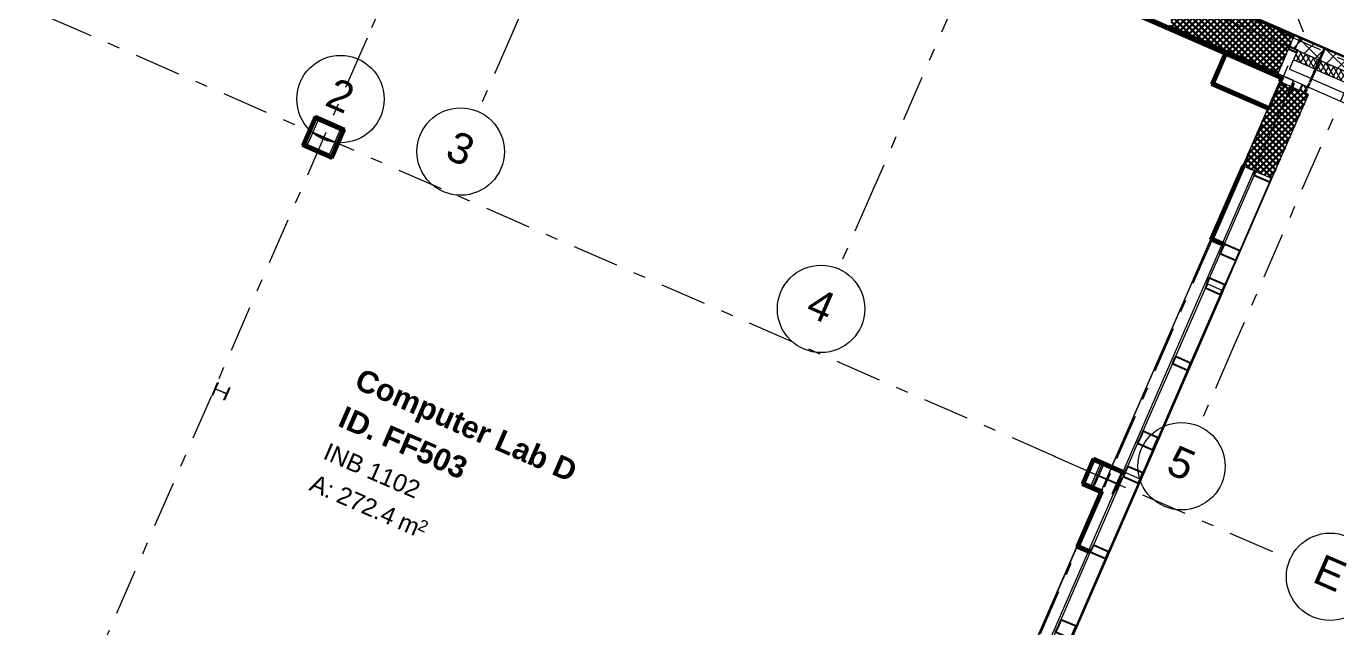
# Model space of a CAD drawing. Header units: millimetres. Extents: x -50172 to 258853, y -59787 to 25069.
# Drawn here: x 172995 to 187994, y -14712 to -7835 of the extents above; entities that cross this region are included whole.
import ezdxf
from ezdxf.enums import TextEntityAlignment as Align

# ---------------------------------------------------------------- set-up
doc = ezdxf.new("R2010")
doc.units = ezdxf.units.MM
doc.header["$MEASUREMENT"] = 0
doc.linetypes.add('Double Dashed', pattern=[1093.611073, 529.166651, -211.666656, 141.111112, -211.666656])
doc.linetypes.add('Hidden Line', pattern=[55, 45, -10])
for name, color, linetype in [('A-05-M_Gross_Int_Plant', 7, 'Continuous'), ('A-15-MG_Structural_Grid', 7, 'Continuous'), ('A-20-M_Floor_Slab', 7, 'Continuous'), ('A-25-M_Wall_Ext_Existing_HUB', 7, 'Continuous'), ('A-25-M_Wall_Int', 7, 'Continuous'), ('COLUMN.IFC Import', 7, 'Continuous'), ('New_A-15-MG_Structural_Grid_Phase_2', 7, 'Continuous'), ('New_A-20-M_Floor_Slab', 7, 'Continuous'), ('New_A-25-M_Wall_Ext', 7, 'Continuous'), ('New_A-25-M_Wall_Int', 7, 'Continuous'), ('New_A-35-M_FFE-Zone', 7, 'Continuous'), ('New_ArchiCAD Windows', 7, 'Continuous')]:
    doc.layers.add(name, color=color, linetype=linetype)
for name, color, linetype, lineweight, true_color in [('A-05-M_Gross_Int_Plant_Pen_No__74', 7, 'Continuous', 20, 0x606060), ('A-15-MG_Structural_Grid_Pen_No__163', 7, 'Continuous', 0, 0x750077), ('A-25-M_Wall_Ext_Existing_HUB_Pen_No__107', 7, 'Continuous', 15, 0xa6a6a6), ('A-25-M_Wall_Ext_Existing_HUB_Pen_No__43', 7, 'Continuous', 30, 0x444444), ('A-25-M_Wall_Int_Pen_No__107', 7, 'Continuous', 15, 0xa6a6a6), ('A-25-M_Wall_Int_Pen_No__27', 7, 'Continuous', 50, 0x2a2a2a), ('New_A-15-MG_Structural_Grid_Phase_2_Pen_No__222', 7, 'Continuous', 13, 0x65af33), ('New_A-25-M_Wall_Ext_Existing_HUB_Pen_No__27', 7, 'Continuous', 50, 0x2a2a2a), ('New_A-25-M_Wall_Int_Pen_No__27', 7, 'Continuous', 50, 0x2a2a2a), ('New_A-35-M_FFE-Zone_Pen_No__74', 7, 'Continuous', 20, 0x606060), ('New_ArchiCAD Windows_Pen_No__23', 7, 'Continuous', 30, 0x2a2a2a)]:
    doc.layers.add(name, color=color, linetype=linetype, lineweight=lineweight, true_color=true_color)
for name, color, linetype, lineweight in [('A-20-M_Floor_Slab_Pen_No__89', 8, 'Continuous', 20), ('A-25-M_Wall_Ext_Existing_HUB_Pen_No__1', 7, 'Continuous', 13), ('A-25-M_Wall_Ext_Existing_HUB_Pen_No__195', 7, 'Continuous', 35), ('A-25-M_Wall_Int_Pen_No__193', 7, 'Continuous', 18), ('A-25-M_Wall_Int_Pen_No__195', 7, 'Continuous', 35), ('A-25-M_Wall_Int_Pen_No__4', 7, 'Continuous', 20), ('ArchiCAD Zone Stamps_Pen_No__9', 7, 'Continuous', 13), ('COLUMN.IFC Import_Pen_No__2', 8, 'Continuous', 15), ('New_A-20-M_Floor_Slab_Pen_No__89', 8, 'Continuous', 20), ('New_A-25-M_Wall_Ext_Existing_HUB_Pen_No__155', 5, 'Continuous', 35), ('New_A-25-M_Wall_Ext_Pen_No__1', 7, 'Continuous', 13), ('New_A-25-M_Wall_Ext_Pen_No__155', 5, 'Continuous', 35), ('New_A-25-M_Wall_Int_Pen_No__155', 5, 'Continuous', 35), ('New_ArchiCAD Windows_Pen_No__1', 7, 'Continuous', 13), ('New_ArchiCAD Windows_Pen_No__3', 7, 'Continuous', 18), ('New_ArchiCAD Zone Stamps_Pen_No__9', 7, 'Continuous', 13)]:
    doc.layers.add(name, color=color, linetype=linetype, lineweight=lineweight)
doc.styles.add('GENERATED_STYLE_1', font='')
doc.styles.add('GENERATED_STYLE_3', font='')
doc.styles.add('GENERATED_STYLE_4', font='')
doc.styles.get('GENERATED_STYLE_1').set_extended_font_data('Arial', bold=True)
doc.styles.get('GENERATED_STYLE_3').set_extended_font_data('Arial')
doc.styles.get('GENERATED_STYLE_4').set_extended_font_data('Swis721 BT')
pattern_1 = [(103.994, (168558.7, 0), (-1137.956, 451.32), [0, -965.2, 0, -1079.5, 0, -1031.875]), (73.994, (168558.7, 0), (-1195.13, 1745.31), [0, -520.7, 0, -869.95, 0, -333.375]), (33.994, (168247.2, -716.2), (785.414, 1814.82), [0, -317.5, 0, -1143, 0, -1492.25]), (23.994, (168247.2, -716.2), (250.28, 1972.77), [0, -158.75, 0, -749.3, 0, -857.25])]
pattern_2 = [(60, (168558.73, 0), (-43.30127, 25), []), (120, (168558.73, 0), (43.30127, 25), [])]
pattern_3 = [(45, (168558.73, 0), (-91.9239, 91.9239), []), (135, (168558.73, 0), (91.9239, 91.9239), [])]
pattern_4 = [(45, (168558.73, 0), (-35.35534, 35.35534), []), (135, (168558.73, 0), (35.35534, 35.35534), [])]

# ---------------------------------------------------------------- blocks, each defined once
blk = doc.blocks.new('Computer Lab D_INB 1102_21_3', base_point=(171496, -13266))
at = {"layer": 'New_A-35-M_FFE-Zone_Pen_No__74', "linetype": 'Continuous'}
for p, q in [((187368, -8400), (175554, -3248)), ((185419, -12869), (187368, -8400)), ((176158, -9196), (176301, -8868)), ((176301, -8868), (176639, -9016)), ((176639, -9016), (176497, -9343)), ((176497, -9343), (176158, -9196)), ((185178, -13094), (185299, -12817)), ((185299, -12817), (185419, -12869)), ((182351, -19904), (185298, -13146)), ((185298, -13146), (185178, -13094))]:
    blk.add_line(p, q, dxfattribs=at)
at = {"layer": 'New_ArchiCAD Zone Stamps_Pen_No__9'}
for tag, height, style, p in [('ROOM_NAME', 250, 'GENERATED_STYLE_1', (176836, -11737)), ('zoneNameLine2', 250, 'GENERATED_STYLE_1', (176648, -12169)), ('ROOM_NUMBER', 200, 'GENERATED_STYLE_3', (176460, -12590)), ('measuredAreaCode', 200, 'GENERATED_STYLE_3', (176303, -12950)), ('DUMMY_649', 200, 'GENERATED_STYLE_3', (176610, -13084)), ('DUMMY_650', 200, 'GENERATED_STYLE_3', (177239, -13359)), ('DUMMY_651', 133, 'GENERATED_STYLE_3', (177518, -13465))]:
    blk.add_attdef(tag, text='', height=height, rotation=336.4404, dxfattribs=dict(at, style=style)).set_placement(p, align=Align.TOP_LEFT)
blk = doc.blocks.new('Male WC_INB 1255_36_3', base_point=(185977, -6301))
at = {"layer": 'A-05-M_Gross_Int_Plant_Pen_No__74', "linetype": 'Continuous'}
for p, q in [((188039, -3553), (187482, -4830)), ((189782, -4313), (188039, -3553)), ((185962, -4168), (184832, -6760)), ((187482, -4830), (185962, -4168)), ((188095, -8182), (189782, -4313)), ((184832, -6760), (188095, -8182))]:
    blk.add_line(p, q, dxfattribs=at)
at = {"layer": 'ArchiCAD Zone Stamps_Pen_No__9'}
for tag, height, style, p in [('ROOM_NAME', 250, 'GENERATED_STYLE_1', (185737, -5000)), ('zoneNameLine2', 250, 'GENERATED_STYLE_1', (185549, -5432)), ('ROOM_NUMBER', 200, 'GENERATED_STYLE_3', (185360, -5853)), ('measuredAreaCode', 200, 'GENERATED_STYLE_3', (185203, -6213)), ('DUMMY_649', 200, 'GENERATED_STYLE_3', (185511, -6347)), ('DUMMY_650', 200, 'GENERATED_STYLE_3', (186000, -6560)), ('DUMMY_651', 133, 'GENERATED_STYLE_3', (186279, -6667))]:
    blk.add_attdef(tag, text='', height=height, rotation=336.4404, dxfattribs=dict(at, style=style)).set_placement(p, align=Align.TOP_LEFT)
blk = doc.blocks.new('Slab_3_3', base_point=(169201, -115))
at = {"layer": 'A-20-M_Floor_Slab_Pen_No__89', "linetype": 'Continuous', "flags": 128}
blk.add_lwpolyline([(169201, -115), (176350, 6537), (176265, 6629), (179497, 9637), (183786, 7767), (187908, 17220), (201699, 11206), (197247, 997), (217780, -7956), (215006, -14318), (212121, -13060), (210007, -17909)], close=True, dxfattribs=at)
blk = doc.blocks.new('Slab_4_3', base_point=(147233, -27555))
at = {"layer": 'New_A-20-M_Floor_Slab_Pen_No__89', "linetype": 'Continuous', "flags": 128}
blk.add_lwpolyline([(187966, -30364), (179548, -26694), (187500, -8457), (178545, -4552), (174604, -2834), (174737, -2529), (169651, -312), (165550, -4128), (165550, -4128), (157825, -11317)], dxfattribs=at)
blk = doc.blocks.new('Wall_49_3', base_point=(213194, -19661))
at = {"layer": 'A-25-M_Wall_Ext_Existing_HUB', "linetype": 'Continuous', "lineweight": 0, "true_color": 0x000000}
h = blk.add_hatch(dxfattribs=at)
h.set_pattern_fill('Rigid_Insulation_0003', color=178, style=0, pattern_type=2)
h.set_pattern_definition([(0, (168558.73, 0), (0, 130), []), (90, (168558.73, 0), (-130, 0), [])])
h.paths.add_polyline_path([(187453, -8072), (187443, -8095), (187537, -8136), (187547, -8113)])
at = {"layer": 'A-25-M_Wall_Ext_Existing_HUB_Pen_No__107', "linetype": 'Continuous'}
h = blk.add_hatch(dxfattribs=at)
h.set_pattern_fill('Concrete_Block_0003', color=256, style=0, pattern_type=2)
h.set_pattern_definition(pattern_3)
h.paths.add_polyline_path([(187453, -8072), (187796, -8221), (187852, -8093), (187509, -7944), (187481, -8007), (187461, -8053)])
h = blk.add_hatch(dxfattribs=at)
h.set_pattern_fill('613_01__ad_AR_SAND_0003', color=256, style=0, pattern_type=2)
h.set_pattern_definition(pattern_1)
h.paths.add_polyline_path([(187454, -8326), (187537, -8136), (187443, -8095), (187320, -8379)])
at = {"layer": 'A-25-M_Wall_Ext_Existing_HUB_Pen_No__107', "linetype": 'Continuous', "lineweight": 0, "true_color": 0x535353}
for points in [[(187854, -8094), (187852, -8093), (187796, -8221), (187798, -8222)], [(187798, -8222), (187796, -8221), (187750, -8327), (187752, -8328)], [(187752, -8328), (187750, -8327), (187703, -8434), (187705, -8435)], [(187705, -8435), (187703, -8434), (187662, -8528), (187664, -8529)]]:
    blk.add_hatch(color=251, dxfattribs=at).paths.add_polyline_path(points)
at = {"layer": 'A-25-M_Wall_Ext_Existing_HUB_Pen_No__107', "linetype": 'Continuous'}
h = blk.add_hatch(dxfattribs=at)
h.set_pattern_fill('Concrete_Block_0003', color=256, style=0, pattern_type=2)
h.set_pattern_definition(pattern_3)
h.paths.add_polyline_path([(187798, -8222), (188578, -8563), (188634, -8434), (187854, -8094)])
h = blk.add_hatch(dxfattribs=at)
h.set_pattern_fill('Batt_Insulation_0003', color=256, style=0, pattern_type=2)
h.set_pattern_definition(pattern_2)
h.paths.add_polyline_path([(187537, -8136), (187501, -8218), (187750, -8327), (187796, -8221), (187547, -8113)])
h = blk.add_hatch(dxfattribs=at)
h.set_pattern_fill('Batt_Insulation_0003', color=256, style=0, pattern_type=2)
h.set_pattern_definition(pattern_2)
h.paths.add_polyline_path([(187752, -8328), (188532, -8668), (188578, -8563), (187798, -8222)])
h = blk.add_hatch(dxfattribs=at)
h.set_pattern_fill('613_01__ad_AR_SAND_0003', color=256, style=0, pattern_type=2)
h.set_pattern_definition(pattern_1)
h.paths.add_polyline_path([(187320, -8379), (187662, -8528), (187703, -8434), (187454, -8326)])
h = blk.add_hatch(dxfattribs=at)
h.set_pattern_fill('613_01__ad_AR_SAND_0003', color=256, style=0, pattern_type=2)
h.set_pattern_definition(pattern_1)
h.paths.add_polyline_path([(187664, -8529), (188445, -8869), (188486, -8775), (187705, -8435)])
at = {"layer": 'New_A-25-M_Wall_Ext_Existing_HUB_Pen_No__155', "linetype": 'Continuous'}
h = blk.add_hatch(dxfattribs=at)
h.set_pattern_fill('Grid_5x5_Diagonal_0003', color=256, style=0, pattern_type=2)
h.set_pattern_definition(pattern_4)
h.paths.add_polyline_path([(186073, -7835), (187320, -8379), (187361, -8285), (187407, -8177), (187453, -8072), (187461, -8053), (187481, -8007), (187509, -7944), (186263, -7400), (186235, -7464), (186215, -7510), (186207, -7528), (186161, -7634), (186114, -7741)])
at = {"layer": 'A-25-M_Wall_Ext_Existing_HUB_Pen_No__1', "linetype": 'Continuous'}
for p, q in [((187481, -8007), (187509, -7944)), ((187407, -8177), (187443, -8095)), ((187407, -8177), (187443, -8095)), ((187453, -8072), (187461, -8053)), ((187461, -8053), (187481, -8007)), ((187361, -8285), (187407, -8177)), ((187361, -8285), (187407, -8177)), ((187454, -8326), (187537, -8136)), ((187501, -8218), (187750, -8327)), ((187547, -8113), (187796, -8221)), ((187798, -8222), (188578, -8563)), ((187320, -8379), (187361, -8285)), ((187320, -8379), (187361, -8285)), ((187454, -8326), (187703, -8434)), ((187752, -8328), (188532, -8668)), ((187705, -8435), (188486, -8775))]:
    blk.add_line(p, q, dxfattribs=at)
at = {"layer": 'A-25-M_Wall_Ext_Existing_HUB_Pen_No__1', "linetype": 'Continuous', "flags": 128}
for points in [[(188634, -8434), (187509, -7944)], [(187320, -8379), (187662, -8528)], [(187664, -8529), (188445, -8869)]]:
    blk.add_lwpolyline(points, dxfattribs=at)
at = {"layer": 'A-25-M_Wall_Ext_Existing_HUB_Pen_No__195', "linetype": 'Hidden Line'}
for p, q in [((187852, -8093), (187796, -8221)), ((187798, -8222), (187854, -8094)), ((187796, -8221), (187750, -8327)), ((187752, -8328), (187798, -8222)), ((187750, -8327), (187703, -8434)), ((187705, -8435), (187752, -8328)), ((187703, -8434), (187662, -8528)), ((187664, -8529), (187705, -8435))]:
    blk.add_line(p, q, dxfattribs=at)
at = {"layer": 'A-25-M_Wall_Ext_Existing_HUB_Pen_No__43', "linetype": 'Continuous'}
for p, q in [((187453, -8072), (187443, -8095)), ((187443, -8095), (187537, -8136)), ((187547, -8113), (187453, -8072)), ((187537, -8136), (187547, -8113))]:
    blk.add_line(p, q, dxfattribs=at)
at = {"layer": 'New_A-25-M_Wall_Ext_Existing_HUB_Pen_No__27', "linetype": 'Continuous'}
for p, q in [((187509, -7944), (186263, -7400)), ((186073, -7835), (187320, -8379))]:
    blk.add_line(p, q, dxfattribs=at)
blk = doc.blocks.new('Triple Window 19[13]_3', base_point=(168559, 0))
at = {"layer": 'New_ArchiCAD Windows_Pen_No__1', "linetype": 'Continuous'}
for p, q in [((185571, -12935), (185570, -12935)), ((185744, -13011), (185571, -12935)), ((184805, -15165), (184631, -15089)), ((184631, -15089), (184631, -15089))]:
    blk.add_line(p, q, dxfattribs=at)
at = {"layer": 'New_ArchiCAD Windows_Pen_No__23', "linetype": 'Continuous'}
for p, q in [((185570, -12935), (185550, -12981)), ((185550, -12981), (185724, -13057)), ((185724, -13057), (185744, -13011)), ((185208, -13766), (185191, -13806)), ((185382, -13842), (185208, -13766)), ((185191, -13806), (185173, -13845)), ((185173, -13845), (185347, -13921)), ((185347, -13921), (185365, -13882)), ((185365, -13882), (185382, -13842)), ((184811, -14676), (184776, -14757)), ((184836, -14619), (184811, -14676)), ((185010, -14695), (184836, -14619)), ((184985, -14752), (185010, -14695)), ((184776, -14757), (184950, -14833)), ((184950, -14833), (184985, -14752)), ((184661, -15020), (184631, -15089)), ((184835, -15096), (184661, -15020)), ((184805, -15165), (184835, -15096))]:
    blk.add_line(p, q, dxfattribs=at)
at = {"layer": 'New_ArchiCAD Windows_Pen_No__3', "linetype": 'Continuous'}
for p, q in [((185419, -12869), (184480, -15023)), ((185754, -13015), (184814, -15169)), ((185550, -12981), (185208, -13766)), ((185382, -13842), (185724, -13057)), ((185173, -13845), (184836, -14619)), ((185010, -14695), (185347, -13921)), ((184776, -14757), (184661, -15020)), ((184835, -15096), (184950, -14833))]:
    blk.add_line(p, q, dxfattribs=at)
blk = doc.blocks.new('Triple Window 19[14]_3', base_point=(168559, 0))
at = {"layer": 'New_ArchiCAD Windows_Pen_No__1', "linetype": 'Continuous'}
for p, q in [((186684, -10857), (186510, -10781)), ((186510, -10781), (186510, -10781)), ((185571, -12935), (185570, -12935)), ((185744, -13011), (185571, -12935))]:
    blk.add_line(p, q, dxfattribs=at)
at = {"layer": 'New_ArchiCAD Windows_Pen_No__23', "linetype": 'Continuous'}
for p, q in [((186510, -10781), (186490, -10827)), ((186490, -10827), (186664, -10902)), ((186664, -10902), (186684, -10857)), ((186130, -11651), (186113, -11691)), ((186113, -11691), (186287, -11767)), ((186147, -11612), (186130, -11651)), ((186321, -11688), (186147, -11612)), ((186304, -11727), (186321, -11688)), ((186287, -11767), (186304, -11727)), ((185750, -12522), (185715, -12603)), ((185775, -12465), (185750, -12522)), ((185949, -12541), (185775, -12465)), ((185889, -12678), (185924, -12598)), ((185924, -12598), (185949, -12541)), ((185715, -12603), (185889, -12678)), ((185600, -12866), (185570, -12935)), ((185774, -12942), (185600, -12866)), ((185744, -13011), (185774, -12942))]:
    blk.add_line(p, q, dxfattribs=at)
at = {"layer": 'New_ArchiCAD Windows_Pen_No__3', "linetype": 'Continuous'}
for p, q in [((186358, -10715), (185419, -12869)), ((186693, -10861), (185754, -13015)), ((186490, -10827), (186147, -11612)), ((186321, -11688), (186664, -10902)), ((186113, -11691), (185775, -12465)), ((185949, -12541), (186287, -11767)), ((185715, -12603), (185600, -12866)), ((185774, -12942), (185889, -12678))]:
    blk.add_line(p, q, dxfattribs=at)
blk = doc.blocks.new('Double Window 19[15]_3', base_point=(168559, 0))
at = {"layer": 'New_ArchiCAD Windows_Pen_No__1', "linetype": 'Continuous'}
for p, q in [((187070, -9498), (187069, -9497)), ((187243, -9573), (187070, -9498)), ((186684, -10857), (186510, -10781)), ((186510, -10781), (186510, -10781))]:
    blk.add_line(p, q, dxfattribs=at)
at = {"layer": 'New_ArchiCAD Windows_Pen_No__23', "linetype": 'Continuous'}
for p, q in [((187049, -9543), (187069, -9497)), ((187223, -9619), (187049, -9543)), ((187243, -9573), (187223, -9619)), ((186689, -10368), (186709, -10322)), ((186709, -10322), (186884, -10398)), ((186659, -10437), (186689, -10368)), ((186834, -10513), (186659, -10437)), ((186864, -10444), (186834, -10513)), ((186884, -10398), (186864, -10444)), ((186510, -10781), (186539, -10712)), ((186539, -10712), (186714, -10788)), ((186714, -10788), (186684, -10857))]:
    blk.add_line(p, q, dxfattribs=at)
at = {"layer": 'New_ArchiCAD Windows_Pen_No__3', "linetype": 'Continuous'}
for p, q in [((186358, -10715), (186918, -9431)), ((186693, -10861), (187252, -9577)), ((186709, -10322), (187049, -9543)), ((187223, -9619), (186884, -10398)), ((186539, -10712), (186659, -10437)), ((186834, -10513), (186714, -10788))]:
    blk.add_line(p, q, dxfattribs=at)
blk = doc.blocks.new('Wall_149_3', base_point=(187672, -8614))
at = {"layer": 'New_A-25-M_Wall_Ext_Pen_No__155', "linetype": 'Continuous'}
h = blk.add_hatch(dxfattribs=at)
h.set_pattern_fill('Grid_5x5_Diagonal_0003', color=256, style=0, pattern_type=2)
h.set_pattern_definition(pattern_4)
h.paths.add_polyline_path([(186918, -9431), (186932, -9437), (186934, -9439), (187066, -9496), (187069, -9497), (187070, -9498), (187243, -9573), (187252, -9577), (187252, -9577), (187672, -8614), (187672, -8614), (187490, -8534), (187489, -8534), (187486, -8533), (187354, -8476), (187352, -8474), (187338, -8468)])
at = {"layer": 'New_A-25-M_Wall_Ext_Pen_No__1', "linetype": 'Continuous'}
for p, q in [((186932, -9437), (186918, -9431)), ((186934, -9439), (186932, -9437)), ((187066, -9496), (186934, -9439)), ((187069, -9497), (187066, -9496)), ((187070, -9498), (187069, -9497)), ((187243, -9573), (187070, -9498)), ((187252, -9577), (187243, -9573)), ((187252, -9577), (187252, -9577))]:
    blk.add_line(p, q, dxfattribs=at)
at = {"layer": 'New_A-25-M_Wall_Ext_Pen_No__1', "linetype": 'Continuous', "flags": 128}
for points in [[(187338, -8468), (186918, -9431)], [(187672, -8614), (187338, -8468)], [(187252, -9577), (187672, -8614)]]:
    blk.add_lwpolyline(points, dxfattribs=at)
at = {"layer": 'New_ArchiCAD Windows', "color": 251, "linetype": 'Continuous', "lineweight": 20, "true_color": 0x606060}
for name in ['Double Window 19[15]_3', 'Triple Window 19[14]_3', 'Triple Window 19[13]_3']:
    blk.add_blockref(name, (168559, 0), dxfattribs=at)
blk = doc.blocks.new('Wall_158_3', base_point=(186918, -9431))
at = {"layer": 'New_A-25-M_Wall_Int_Pen_No__155', "linetype": 'Continuous'}
h = blk.add_hatch(dxfattribs=at)
h.set_pattern_fill('Grid_5x5_Diagonal_0003', color=256, style=0, pattern_type=2)
h.set_pattern_definition(pattern_4)
h.paths.add_polyline_path([(186918, -9431), (186551, -10273), (186571, -10265), (186932, -9437)])
at = {"layer": 'New_A-25-M_Wall_Int_Pen_No__27', "linetype": 'Continuous', "flags": 128}
for points in [[(186918, -9431), (186551, -10273)], [(186571, -10265), (186932, -9437)], [(186932, -9437), (186918, -9431)]]:
    blk.add_lwpolyline(points, dxfattribs=at)
blk = doc.blocks.new('Wall_164_3', base_point=(185570, -12935))
at = {"layer": 'New_A-25-M_Wall_Int_Pen_No__155', "linetype": 'Continuous'}
h = blk.add_hatch(dxfattribs=at)
h.set_pattern_fill('Grid_5x5_Diagonal_0003', color=256, style=0, pattern_type=2)
h.set_pattern_definition(pattern_4)
h.paths.add_polyline_path([(185570, -12935), (185208, -12777), (185215, -12796), (185564, -12949)])
at = {"layer": 'New_A-25-M_Wall_Int_Pen_No__27', "linetype": 'Continuous', "flags": 128}
for points in [[(185570, -12935), (185208, -12777)], [(185215, -12796), (185564, -12949)], [(185564, -12949), (185570, -12935)]]:
    blk.add_lwpolyline(points, dxfattribs=at)
blk = doc.blocks.new('Wall_165_3', base_point=(185208, -12777))
at = {"layer": 'New_A-25-M_Wall_Int_Pen_No__155', "linetype": 'Continuous'}
h = blk.add_hatch(dxfattribs=at)
h.set_pattern_fill('Grid_5x5_Diagonal_0003', color=256, style=0, pattern_type=2)
h.set_pattern_definition(pattern_4)
h.paths.add_polyline_path([(185208, -12777), (185081, -13068), (185100, -13061), (185215, -12796)])
at = {"layer": 'New_A-25-M_Wall_Int_Pen_No__27', "linetype": 'Continuous', "flags": 128}
for points in [[(185208, -12777), (185081, -13068)], [(185100, -13061), (185215, -12796)]]:
    blk.add_lwpolyline(points, dxfattribs=at)
blk = doc.blocks.new('Wall_166_3', base_point=(186708, -10325))
at = {"layer": 'New_A-25-M_Wall_Int_Pen_No__155', "linetype": 'Continuous'}
h = blk.add_hatch(dxfattribs=at)
h.set_pattern_fill('Grid_5x5_Diagonal_0003', color=256, style=0, pattern_type=2)
h.set_pattern_definition(pattern_4)
h.paths.add_polyline_path([(186708, -10325), (186571, -10265), (186551, -10273), (186702, -10339)])
at = {"layer": 'New_A-25-M_Wall_Int_Pen_No__27', "linetype": 'Continuous', "flags": 128}
for points in [[(186551, -10273), (186702, -10339)], [(186708, -10325), (186571, -10265)], [(186702, -10339), (186708, -10325)]]:
    blk.add_lwpolyline(points, dxfattribs=at)
blk = doc.blocks.new('Wall_167_3', base_point=(185081, -13068))
at = {"layer": 'New_A-25-M_Wall_Int_Pen_No__155', "linetype": 'Continuous'}
h = blk.add_hatch(dxfattribs=at)
h.set_pattern_fill('Grid_5x5_Diagonal_0003', color=256, style=0, pattern_type=2)
h.set_pattern_definition(pattern_4)
h.paths.add_polyline_path([(185081, -13068), (185292, -13160), (185312, -13153), (185100, -13061)])
at = {"layer": 'New_A-25-M_Wall_Int_Pen_No__27', "linetype": 'Continuous', "flags": 128}
for points in [[(185081, -13068), (185292, -13160)], [(185312, -13153), (185100, -13061)]]:
    blk.add_lwpolyline(points, dxfattribs=at)
blk = doc.blocks.new('Wall_168_3', base_point=(185292, -13160))
at = {"layer": 'New_A-25-M_Wall_Int_Pen_No__155', "linetype": 'Continuous'}
h = blk.add_hatch(dxfattribs=at)
h.set_pattern_fill('Grid_5x5_Diagonal_0003', color=256, style=0, pattern_type=2)
h.set_pattern_definition(pattern_4)
h.paths.add_polyline_path([(185292, -13160), (185019, -13786), (185039, -13778), (185312, -13153)])
at = {"layer": 'New_A-25-M_Wall_Int_Pen_No__27', "linetype": 'Continuous', "flags": 128}
for points in [[(185292, -13160), (185019, -13786)], [(185039, -13778), (185312, -13153)]]:
    blk.add_lwpolyline(points, dxfattribs=at)
blk = doc.blocks.new('Wall_169_3', base_point=(185019, -13786))
at = {"layer": 'New_A-25-M_Wall_Int_Pen_No__155', "linetype": 'Continuous'}
h = blk.add_hatch(dxfattribs=at)
h.set_pattern_fill('Grid_5x5_Diagonal_0003', color=256, style=0, pattern_type=2)
h.set_pattern_definition(pattern_4)
h.paths.add_polyline_path([(185019, -13786), (185170, -13852), (185176, -13838), (185039, -13778)])
at = {"layer": 'New_A-25-M_Wall_Int_Pen_No__27', "linetype": 'Continuous', "flags": 128}
for points in [[(185019, -13786), (185170, -13852)], [(185176, -13838), (185039, -13778)], [(185170, -13852), (185176, -13838)]]:
    blk.add_lwpolyline(points, dxfattribs=at)
blk = doc.blocks.new('Wall_190_3', base_point=(176158, -9196))
at = {"layer": 'A-25-M_Wall_Int_Pen_No__107', "linetype": 'Continuous'}
blk.add_hatch(color=256, dxfattribs=at).paths.add_polyline_path([(176158, -9196), (176497, -9343), (176489, -9323), (176178, -9188)])
at = {"layer": 'A-25-M_Wall_Int_Pen_No__27', "linetype": 'Continuous', "flags": 128}
for points in [[(176158, -9196), (176497, -9343)], [(176489, -9323), (176178, -9188)]]:
    blk.add_lwpolyline(points, dxfattribs=at)
blk = doc.blocks.new('Wall_191_3', base_point=(176497, -9343))
at = {"layer": 'A-25-M_Wall_Int_Pen_No__107', "linetype": 'Continuous'}
blk.add_hatch(color=256, dxfattribs=at).paths.add_polyline_path([(176497, -9343), (176639, -9016), (176619, -9024), (176489, -9323)])
at = {"layer": 'A-25-M_Wall_Int_Pen_No__27', "linetype": 'Continuous', "flags": 128}
for points in [[(176619, -9024), (176489, -9323)], [(176497, -9343), (176639, -9016)]]:
    blk.add_lwpolyline(points, dxfattribs=at)
blk = doc.blocks.new('Wall_192_3', base_point=(176639, -9016))
at = {"layer": 'A-25-M_Wall_Int_Pen_No__107', "linetype": 'Continuous'}
blk.add_hatch(color=256, dxfattribs=at).paths.add_polyline_path([(176639, -9016), (176301, -8868), (176309, -8888), (176619, -9024)])
at = {"layer": 'A-25-M_Wall_Int_Pen_No__27', "linetype": 'Continuous', "flags": 128}
for points in [[(176639, -9016), (176301, -8868)], [(176309, -8888), (176619, -9024)]]:
    blk.add_lwpolyline(points, dxfattribs=at)
blk = doc.blocks.new('Wall_193_3', base_point=(176301, -8868))
at = {"layer": 'A-25-M_Wall_Int_Pen_No__107', "linetype": 'Continuous'}
blk.add_hatch(color=256, dxfattribs=at).paths.add_polyline_path([(176301, -8868), (176158, -9196), (176178, -9188), (176309, -8888)])
at = {"layer": 'A-25-M_Wall_Int_Pen_No__27', "linetype": 'Continuous', "flags": 128}
for points in [[(176301, -8868), (176158, -9196)], [(176178, -9188), (176309, -8888)]]:
    blk.add_lwpolyline(points, dxfattribs=at)
blk = doc.blocks.new('Wall_198_3', base_point=(174611, -2853))
at = {"layer": 'A-25-M_Wall_Int_Pen_No__107', "linetype": 'Continuous'}
for points in [[(175454, -3221), (174625, -2859), (174605, -2867), (175448, -3235)], [(175448, -3235), (175462, -3241), (175468, -3227), (175454, -3221)], [(175526, -3269), (175540, -3275), (175546, -3261), (175532, -3255)], [(175540, -3275), (187356, -8427), (187376, -8419), (175546, -3261)]]:
    blk.add_hatch(color=256, dxfattribs=at).paths.add_polyline_path(points)
at = {"layer": 'New_A-25-M_Wall_Int_Pen_No__155', "linetype": 'Continuous'}
h = blk.add_hatch(dxfattribs=at)
h.set_pattern_fill('Grid_5x5_Diagonal_0003', color=256, style=0, pattern_type=2)
h.set_pattern_definition(pattern_4)
h.paths.add_polyline_path([(175462, -3241), (175465, -3242), (175471, -3228), (175468, -3227)])
h = blk.add_hatch(dxfattribs=at)
h.set_pattern_fill('Grid_5x5_Diagonal_0003', color=256, style=0, pattern_type=2)
h.set_pattern_definition(pattern_4)
h.paths.add_polyline_path([(175465, -3242), (175482, -3250), (175488, -3236), (175471, -3228)])
h = blk.add_hatch(dxfattribs=at)
h.set_pattern_fill('Grid_5x5_Diagonal_0003', color=256, style=0, pattern_type=2)
h.set_pattern_definition(pattern_4)
h.paths.add_polyline_path([(175482, -3250), (175505, -3260), (175511, -3246), (175488, -3236)])
h = blk.add_hatch(dxfattribs=at)
h.set_pattern_fill('Grid_5x5_Diagonal_0003', color=256, style=0, pattern_type=2)
h.set_pattern_definition(pattern_4)
h.paths.add_polyline_path([(175505, -3260), (175524, -3268), (175530, -3254), (175511, -3246)])
h = blk.add_hatch(dxfattribs=at)
h.set_pattern_fill('Grid_5x5_Diagonal_0003', color=256, style=0, pattern_type=2)
h.set_pattern_definition(pattern_4)
h.paths.add_polyline_path([(175524, -3268), (175526, -3269), (175532, -3255), (175530, -3254)])
at = {"layer": 'A-25-M_Wall_Int_Pen_No__27', "linetype": 'Continuous', "flags": 128}
for points in [[(174605, -2867), (175448, -3235)], [(175454, -3221), (174625, -2859)], [(175540, -3275), (186714, -8147)], [(187376, -8419), (175546, -3261)], [(186728, -8153), (187356, -8427)]]:
    blk.add_lwpolyline(points, dxfattribs=at)
blk = doc.blocks.new('Wall_202_3', base_point=(187338, -8468))
at = {"layer": 'A-25-M_Wall_Int_Pen_No__107', "linetype": 'Continuous'}
blk.add_hatch(color=256, dxfattribs=at).paths.add_polyline_path([(187352, -8474), (187376, -8419), (187356, -8427), (187338, -8468)])
at = {"layer": 'A-25-M_Wall_Int_Pen_No__27', "linetype": 'Continuous', "flags": 128}
for points in [[(187356, -8427), (187338, -8468)], [(187338, -8468), (187352, -8474)], [(187352, -8474), (187376, -8419)]]:
    blk.add_lwpolyline(points, dxfattribs=at)
blk = doc.blocks.new('Wall_203_3', base_point=(187664, -8529))
at = {"layer": 'A-25-M_Wall_Int_Pen_No__107', "linetype": 'Continuous'}
h = blk.add_hatch(dxfattribs=at)
h.set_pattern_fill('Batt_Insulation_0003', color=256, style=0, pattern_type=2)
h.set_pattern_definition(pattern_2)
h.paths.add_polyline_path([(187632, -8597), (187662, -8528), (187596, -8499), (187566, -8568)])
at = {"layer": 'A-25-M_Wall_Int_Pen_No__107', "linetype": 'Continuous', "lineweight": 0, "true_color": 0x535353}
blk.add_hatch(color=251, dxfattribs=at).paths.add_polyline_path([(187634, -8597), (187664, -8529), (187662, -8528), (187632, -8597)])
at = {"layer": 'A-25-M_Wall_Int_Pen_No__193', "linetype": 'Continuous', "flags": 128}
for points in [[(187632, -8597), (187566, -8568)], [(187634, -8597), (187632, -8597)]]:
    blk.add_lwpolyline(points, dxfattribs=at)
at = {"layer": 'A-25-M_Wall_Int_Pen_No__195', "linetype": 'Hidden Line'}
blk.add_line((187632, -8597), (187662, -8528), dxfattribs=at)
at = {"layer": 'A-25-M_Wall_Int_Pen_No__195', "linetype": 'Hidden Line', "flags": 128}
blk.add_lwpolyline([(187634, -8597), (187664, -8529)], dxfattribs=at)
at = {"layer": 'A-25-M_Wall_Int_Pen_No__4', "linetype": 'Continuous', "flags": 128}
blk.add_lwpolyline([(187596, -8499), (187566, -8568)], dxfattribs=at)
blk = doc.blocks.new('Wall_216_3', base_point=(186568, -8483))
at = {"layer": 'A-25-M_Wall_Int_Pen_No__107', "linetype": 'Continuous'}
blk.add_hatch(color=256, dxfattribs=at).paths.add_polyline_path([(186582, -8489), (186728, -8153), (186714, -8147), (186562, -8497)])
at = {"layer": 'A-25-M_Wall_Int_Pen_No__27', "linetype": 'Continuous', "flags": 128}
for points in [[(186714, -8147), (186562, -8497)], [(186582, -8489), (186728, -8153)]]:
    blk.add_lwpolyline(points, dxfattribs=at)
blk = doc.blocks.new('Wall_217_3', base_point=(186568, -8483))
at = {"layer": 'A-25-M_Wall_Int_Pen_No__107', "linetype": 'Continuous'}
blk.add_hatch(color=256, dxfattribs=at).paths.add_polyline_path([(186562, -8497), (187203, -8776), (187209, -8763), (186582, -8489)])
at = {"layer": 'A-25-M_Wall_Int_Pen_No__27', "linetype": 'Continuous', "flags": 128}
for points in [[(186562, -8497), (187203, -8776)], [(187209, -8763), (186582, -8489)], [(187203, -8776), (187209, -8763)]]:
    blk.add_lwpolyline(points, dxfattribs=at)
blk = doc.blocks.new('Standard grid marker')
at = {"layer": 'A-15-MG_Structural_Grid_Pen_No__163', "linetype": 'Double Dashed'}
for p, q in [((1000, 0), (29726, 0)), ((29726, 0), (30726, 0))]:
    blk.add_line(p, q, dxfattribs=at)
at = {"layer": 'A-15-MG_Structural_Grid_Pen_No__163', "linetype": 'Continuous'}
blk.add_circle((31226, 0), 500, dxfattribs=at)
at = {"layer": 'A-15-MG_Structural_Grid_Pen_No__163', "linetype": 'Double Dashed'}
blk.add_point((29726, 0), dxfattribs=at)
blk.add_point((29726, 0), dxfattribs=at)
at = {"layer": 'A-15-MG_Structural_Grid_Pen_No__163', "style": 'GENERATED_STYLE_4'}
for tag, p in [('AC_MarkerText_1_0', (-500, 41)), ('AC_MarkerText_1_1', (31226, 41))]:
    blk.add_attdef(tag, text='', height=350, rotation=90, dxfattribs=at).set_placement(p, align=Align.MIDDLE_CENTER)
blk = doc.blocks.new('Standard grid marker_3')
at = {"layer": 'A-15-MG_Structural_Grid_Pen_No__163', "linetype": 'Double Dashed'}
blk.add_line((1000, 0), (74255, 0), dxfattribs=at)
at = {"layer": 'A-15-MG_Structural_Grid_Pen_No__163', "style": 'GENERATED_STYLE_4'}
for tag, p in [('AC_MarkerText_1_0', (-500, 43)), ('AC_MarkerText_1_1', (75755, 43))]:
    blk.add_attdef(tag, text='', height=350, rotation=360, dxfattribs=at).set_placement(p, align=Align.MIDDLE_CENTER)
blk = doc.blocks.new('Column 33')
at = {"layer": 'COLUMN.IFC Import_Pen_No__2', "linetype": 'Continuous'}
for p, q in [((-2.904, 76.2), (-76.1, 76.2)), ((-76.1, 76.2), (-76.1, 69.4)), ((-76.1, 69.4), (-2.9, 69.4)), ((-2.9, 69.4), (-2.904, 76.2)), ((-2.904, 76.2), (76.1, 76.2)), ((-2.9, 57.8), (-2.9, 69.4)), ((-2.9, -69.4), (-2.9, 57.8)), ((76.1, 69.4), (2.9, 69.4)), ((2.9, 69.4), (2.9, -69.4)), ((76.1, 76.2), (76.1, 69.4)), ((-76.1, -76.2), (-76.1, -69.4)), ((-76.1, -69.4), (-2.9, -69.4)), ((76.1, -76.2), (-76.1, -76.2)), ((2.9, -69.4), (76.1, -69.4)), ((76.1, -69.4), (76.1, -76.2))]:
    blk.add_line(p, q, dxfattribs=at)
blk = doc.blocks.new('Column 46')
at = {"layer": 'COLUMN.IFC Import_Pen_No__2', "linetype": 'Continuous'}
for p, q in [((76.45, 78.8), (-76.45, 78.8)), ((-76.45, 78.8), (-76.45, 69.4)), ((-76.45, 69.4), (-3.25, 69.4)), ((-3.25, 69.4), (-3.25, -69.4)), ((3.25, -69.4), (3.25, 69.4)), ((3.25, 69.4), (76.45, 69.4)), ((76.45, 69.4), (76.45, 78.8)), ((-3.25, -69.4), (-76.45, -69.4)), ((-76.45, -69.4), (-76.45, -78.8)), ((-76.45, -78.8), (76.45, -78.8)), ((76.45, -69.4), (3.25, -69.4)), ((76.45, -78.8), (76.45, -69.4))]:
    blk.add_line(p, q, dxfattribs=at)
blk = doc.blocks.new('Column 49')
at = {"layer": 'COLUMN.IFC Import_Pen_No__2', "linetype": 'Continuous'}
for p, q in [((-76.45, 78.8), (76.45, 78.8)), ((-76.45, 69.4), (-76.45, 78.8)), ((-3.25, 69.4), (-76.45, 69.4)), ((-3.25, -69.4), (-3.25, 69.4)), ((3.25, 69.4), (3.25, -69.4)), ((76.45, 69.4), (3.25, 69.4)), ((76.45, 78.8), (76.45, 69.4)), ((-76.45, -69.4), (-3.25, -69.4)), ((-76.45, -78.8), (-76.45, -69.4)), ((-76.45, -78.8), (76.45, -78.8)), ((76.45, -69.4), (3.25, -69.4)), ((76.45, -78.8), (76.45, -69.4))]:
    blk.add_line(p, q, dxfattribs=at)
blk = doc.blocks.new('Column 99')
at = {"layer": 'COLUMN.IFC Import_Pen_No__2', "linetype": 'Continuous'}
for p, q in [((-127.3, 127.05), (127.3, 127.05)), ((-127.3, 112.85), (-127.3, 127.05)), ((-4.3, 112.85), (-127.3, 112.85)), ((-4.3, -112.85), (-4.3, 112.85)), ((4.3, 112.85), (4.3, -112.85)), ((127.3, 112.85), (4.3, 112.85)), ((127.3, 127.05), (127.3, 112.85)), ((-127.3, -112.85), (-4.3, -112.85)), ((-127.3, -127.05), (-127.3, -112.85)), ((127.3, -127.05), (-127.3, -127.05)), ((4.3, -112.85), (127.3, -112.85)), ((127.3, -112.85), (127.3, -127.05))]:
    blk.add_line(p, q, dxfattribs=at)
blk = doc.blocks.new('Column 20')
at = {"layer": 'COLUMN.IFC Import_Pen_No__2', "linetype": 'Continuous'}
for p, q in [((-153.7, 157.25), (153.7, 157.25)), ((-153.7, 138.55), (-153.7, 157.25)), ((153.7, 157.25), (153.7, 138.55)), ((-6, 138.55), (-153.7, 138.55)), ((-6, -138.55), (-6, 138.55)), ((6, 138.55), (6, -138.55)), ((153.7, 138.55), (6, 138.55)), ((-153.7, -138.55), (-6, -138.55)), ((-153.7, -157.25), (-153.7, -138.55)), ((6, -138.55), (153.7, -138.55)), ((153.7, -138.55), (153.7, -157.25)), ((153.7, -157.25), (-153.7, -157.25))]:
    blk.add_line(p, q, dxfattribs=at)
blk = doc.blocks.new('Standard grid marker[22]_3', base_point=(166235, -56907))
at = {"layer": 'New_A-15-MG_Structural_Grid_Phase_2_Pen_No__222', "linetype": 'Double Dashed'}
for p, q in [((187608, -7892), (187003, -6352)), ((167119, -54880), (187608, -7892))]:
    blk.add_line(p, q, dxfattribs=at)
blk.add_point((187608, -7892), dxfattribs=at)
at = {"layer": 'New_A-15-MG_Structural_Grid_Phase_2_Pen_No__222', "style": 'GENERATED_STYLE_4'}
for tag, p in [('AC_MarkerText_1_1', (187619, -4903)), ('AC_MarkerText_1_0', (164963, -56862))]:
    blk.add_attdef(tag, text='', height=350, rotation=336.4404, dxfattribs=at).set_placement(p, align=Align.MIDDLE_CENTER)
blk = doc.blocks.new('Standard grid marker[25]_3', base_point=(180738, 840))
at = {"layer": 'New_A-15-MG_Structural_Grid_Phase_2_Pen_No__222', "linetype": 'Double Dashed'}
blk.add_line((180359, -29), (166089, -32755), dxfattribs=at)
at = {"layer": 'New_A-15-MG_Structural_Grid_Phase_2_Pen_No__222', "style": 'GENERATED_STYLE_4'}
for tag, p in [('AC_MarkerText_1_0', (180365, 1585)), ('AC_MarkerText_1_1', (164937, -33797))]:
    blk.add_attdef(tag, text='', height=350, rotation=336.4404, dxfattribs=at).set_placement(p, align=Align.MIDDLE_CENTER)
blk = doc.blocks.new('Standard grid marker[27]_3', base_point=(187460, -13929))
at = {"layer": 'New_A-15-MG_Structural_Grid_Phase_2_Pen_No__222', "linetype": 'Double Dashed'}
for q in [(160055, -1979), (187460, -13929)]:
    blk.add_line((184767, -12754), q, dxfattribs=at)
at = {"layer": 'New_A-15-MG_Structural_Grid_Phase_2_Pen_No__222', "linetype": 'Continuous'}
blk.add_circle((187918, -14129), 500, dxfattribs=at)
at = {"layer": 'New_A-15-MG_Structural_Grid_Phase_2_Pen_No__222', "linetype": 'Double Dashed'}
blk.add_point((184767, -12754), dxfattribs=at)
blk.add_point((184767, -12754), dxfattribs=at)
at = {"layer": 'New_A-15-MG_Structural_Grid_Phase_2_Pen_No__222', "style": 'GENERATED_STYLE_4'}
for tag, p in [('AC_MarkerText_1_1', (156903, -561)), ('AC_MarkerText_1_0', (187918, -14085))]:
    blk.add_attdef(tag, text='', height=350, rotation=336.4404, dxfattribs=at).set_placement(p, align=Align.MIDDLE_CENTER)

msp = doc.modelspace()

# ---------------------------------------------------------------- block references
at = {"layer": 'A-05-M_Gross_Int_Plant', "linetype": 'Continuous'}
ref = msp.add_blockref('Male WC_INB 1255_36_3', (185976.6, -6300.8), dxfattribs=at)
ref.add_attrib('ROOM_NAME', 'Male WC', dxfattribs={"layer": 'ArchiCAD Zone Stamps_Pen_No__9', "color": 7, "height": 250, "rotation": 336.44041, "style": 'GENERATED_STYLE_1'}).set_placement((185737.3, -5000), align=Align.TOP_LEFT)
ref.add_attrib('ROOM_NUMBER', 'INB 1255', dxfattribs={"layer": 'ArchiCAD Zone Stamps_Pen_No__9', "color": 7, "height": 200, "rotation": 336.44041, "style": 'GENERATED_STYLE_3'}).set_placement((185360.4, -5852.9), align=Align.TOP_LEFT)
ref.add_attrib('zoneNameLine2', 'ID. FF160', dxfattribs={"layer": 'ArchiCAD Zone Stamps_Pen_No__9', "color": 7, "height": 250, "rotation": 336.44041, "style": 'GENERATED_STYLE_1'}).set_placement((185548.8, -5432.2), align=Align.TOP_LEFT)
ref.add_attrib('measuredAreaCode', 'A: ', dxfattribs={"layer": 'ArchiCAD Zone Stamps_Pen_No__9', "color": 7, "height": 200, "rotation": 336.44041, "style": 'GENERATED_STYLE_3'}).set_placement((185203.4, -6213), align=Align.TOP_LEFT)
ref.add_attrib('DUMMY_649', '12.7', dxfattribs={"layer": 'ArchiCAD Zone Stamps_Pen_No__9', "color": 7, "height": 200, "rotation": 336.44041, "style": 'GENERATED_STYLE_3'}).set_placement((185510.8, -6347), align=Align.TOP_LEFT)
ref.add_attrib('DUMMY_650', ' m', dxfattribs={"layer": 'ArchiCAD Zone Stamps_Pen_No__9', "color": 7, "height": 200, "rotation": 336.44041, "style": 'GENERATED_STYLE_3'}).set_placement((186000.1, -6560.4), align=Align.TOP_LEFT)
ref.add_attrib('DUMMY_651', '2', dxfattribs={"layer": 'ArchiCAD Zone Stamps_Pen_No__9', "color": 7, "height": 133.3, "rotation": 336.44041, "style": 'GENERATED_STYLE_3'}).set_placement((186279.4, -6666.9), align=Align.TOP_LEFT)
at = {"layer": 'A-15-MG_Structural_Grid', "color": 8, "linetype": 'Continuous', "lineweight": 15}
ref = msp.add_blockref('Standard grid marker', (189073.4, 19955.4), dxfattribs=dict(at, zscale=1000, rotation=246.440411583993))
ref.add_attrib('AC_MarkerText_1_1', '2', dxfattribs={"layer": 'A-15-MG_Structural_Grid_Pen_No__163', "color": 216, "true_color": 0x750077, "height": 350, "rotation": 336.44041, "style": 'GENERATED_STYLE_4'}).set_placement((176592.3, -8626.6), align=Align.MIDDLE_CENTER)
ref = msp.add_blockref('Standard grid marker', (190448.4, 19355.8), dxfattribs=dict(at, zscale=1000, rotation=246.440411583993))
ref.add_attrib('AC_MarkerText_1_1', '3', dxfattribs={"layer": 'A-15-MG_Structural_Grid_Pen_No__163', "color": 216, "true_color": 0x750077, "height": 350, "rotation": 336.44041, "style": 'GENERATED_STYLE_4'}).set_placement((177967.3, -9230.8), align=Align.MIDDLE_CENTER)
ref = msp.add_blockref('Standard grid marker', (194573.3, 17557.1), dxfattribs=dict(at, zscale=1000, rotation=246.440411583993))
ref.add_attrib('AC_MarkerText_1_1', '4', dxfattribs={"layer": 'A-15-MG_Structural_Grid_Pen_No__163', "color": 216, "true_color": 0x750077, "height": 350, "rotation": 336.44041, "style": 'GENERATED_STYLE_4'}).set_placement((182092.2, -11024.8), align=Align.MIDDLE_CENTER)
ref = msp.add_blockref('Standard grid marker', (198698.2, 15758.5), dxfattribs=dict(at, zscale=1000, rotation=246.440411583993))
ref.add_attrib('AC_MarkerText_1_1', '5', dxfattribs={"layer": 'A-15-MG_Structural_Grid_Pen_No__163', "color": 216, "true_color": 0x750077, "height": 350, "rotation": 336.44041, "style": 'GENERATED_STYLE_4'}).set_placement((186217.1, -12827.8), align=Align.MIDDLE_CENTER)
at = {"layer": 'A-15-MG_Structural_Grid', "color": 8, "linetype": 'Continuous', "lineweight": 15, "zscale": 1000, "rotation": 336.440411583993}
msp.add_blockref('Standard grid marker_3', (167357.6, 813.7), dxfattribs=at)
at = {"layer": 'A-20-M_Floor_Slab', "color": 8, "linetype": 'Continuous', "lineweight": 20}
msp.add_blockref('Slab_3_3', (169200.6, -115.4), dxfattribs=at)
at = {"layer": 'A-25-M_Wall_Ext_Existing_HUB', "color": 250, "lineweight": 50, "true_color": 0x2a2a2a}
msp.add_blockref('Wall_49_3', (213194.1, -19661.2), dxfattribs=at)
at = {"layer": 'A-25-M_Wall_Int', "color": 250, "lineweight": 50, "true_color": 0x2a2a2a}
for name, p in [('Wall_198_3', (174611.2, -2853.5)), ('Wall_216_3', (186567.8, -8482.8)), ('Wall_217_3', (186567.8, -8482.8)), ('Wall_202_3', (187337.8, -8468.3)), ('Wall_203_3', (187663.9, -8528.8)), ('Wall_193_3', (176300.9, -8868.5)), ('Wall_192_3', (176639.2, -9016)), ('Wall_191_3', (176496.6, -9343)), ('Wall_190_3', (176158.3, -9195.5))]:
    msp.add_blockref(name, p, dxfattribs=at)
at = {"layer": 'COLUMN.IFC Import', "linetype": 'Continuous', "zscale": 1000, "rotation": 66.44041158398767}
for name, p in [('Column 49', (187406.2, -8528.5)), ('Column 20', (176400.9, -9106.8)), ('Column 33', (175225.2, -12008.7)), ('Column 99', (185372.1, -13018.7)), ('Column 46', (185436, -13046.6))]:
    msp.add_blockref(name, p, dxfattribs=at)
at = {"layer": 'New_A-15-MG_Structural_Grid_Phase_2', "color": 8, "linetype": 'Continuous', "lineweight": 15}
for name, p in [('Standard grid marker[25]_3', (180738.2, 840.1)), ('Standard grid marker[22]_3', (166234.8, -56907.5))]:
    msp.add_blockref(name, p, dxfattribs=at)
ref = msp.add_blockref('Standard grid marker[27]_3', (187460, -13928.7), dxfattribs=at)
ref.add_attrib('AC_MarkerText_1', 'E', dxfattribs={"layer": 'New_A-15-MG_Structural_Grid_Phase_2_Pen_No__222', "color": 85, "true_color": 0x65af33, "height": 350, "rotation": 336.44041, "style": 'GENERATED_STYLE_4'}).set_placement((187918.4, -14085.2), align=Align.MIDDLE_CENTER)
at = {"layer": 'New_A-20-M_Floor_Slab', "color": 8, "linetype": 'Continuous', "lineweight": 20}
msp.add_blockref('Slab_4_3', (147232.5, -27554.7), dxfattribs=at)
at = {"layer": 'New_A-25-M_Wall_Ext', "color": 250, "lineweight": 50, "true_color": 0x2a2a2a}
msp.add_blockref('Wall_149_3', (187672.4, -8614.2), dxfattribs=at)
at = {"layer": 'New_A-25-M_Wall_Int', "color": 250, "lineweight": 50, "true_color": 0x2a2a2a}
for name, p in [('Wall_158_3', (186917.9, -9431.4)), ('Wall_166_3', (186708.4, -10325.3)), ('Wall_165_3', (185207.7, -12776.7)), ('Wall_164_3', (185570.2, -12934.8)), ('Wall_168_3', (185291.8, -13160.4)), ('Wall_167_3', (185080.5, -13068.3)), ('Wall_169_3', (185019, -13786.1))]:
    msp.add_blockref(name, p, dxfattribs=at)
at = {"layer": 'New_A-35-M_FFE-Zone', "linetype": 'Continuous'}
ref = msp.add_blockref('Computer Lab D_INB 1102_21_3', (171496.3, -13266.4), dxfattribs=at)
ref.add_attrib('ROOM_NAME', 'Computer Lab D', dxfattribs={"layer": 'New_ArchiCAD Zone Stamps_Pen_No__9', "color": 7, "height": 250, "rotation": 336.44041, "style": 'GENERATED_STYLE_1'}).set_placement((176836.4, -11737.3), align=Align.TOP_LEFT)
ref.add_attrib('ROOM_NUMBER', 'INB 1102', dxfattribs={"layer": 'New_ArchiCAD Zone Stamps_Pen_No__9', "color": 7, "height": 200, "rotation": 336.44041, "style": 'GENERATED_STYLE_3'}).set_placement((176459.5, -12590.1), align=Align.TOP_LEFT)
ref.add_attrib('zoneNameLine2', 'ID. FF503', dxfattribs={"layer": 'New_ArchiCAD Zone Stamps_Pen_No__9', "color": 7, "height": 250, "rotation": 336.44041, "style": 'GENERATED_STYLE_1'}).set_placement((176648, -12169.4), align=Align.TOP_LEFT)
ref.add_attrib('measuredAreaCode', 'A: ', dxfattribs={"layer": 'New_ArchiCAD Zone Stamps_Pen_No__9', "color": 7, "height": 200, "rotation": 336.44041, "style": 'GENERATED_STYLE_3'}).set_placement((176302.5, -12950.2), align=Align.TOP_LEFT)
ref.add_attrib('DUMMY_649', '272.4', dxfattribs={"layer": 'New_ArchiCAD Zone Stamps_Pen_No__9', "color": 7, "height": 200, "rotation": 336.44041, "style": 'GENERATED_STYLE_3'}).set_placement((176609.9, -13084.2), align=Align.TOP_LEFT)
ref.add_attrib('DUMMY_650', ' m', dxfattribs={"layer": 'New_ArchiCAD Zone Stamps_Pen_No__9', "color": 7, "height": 200, "rotation": 336.44041, "style": 'GENERATED_STYLE_3'}).set_placement((177239.1, -13358.6), align=Align.TOP_LEFT)
ref.add_attrib('DUMMY_651', '2', dxfattribs={"layer": 'New_ArchiCAD Zone Stamps_Pen_No__9', "color": 7, "height": 133.3, "rotation": 336.44041, "style": 'GENERATED_STYLE_3'}).set_placement((177518.4, -13465.1), align=Align.TOP_LEFT)

doc.saveas('drawing.dxf')
